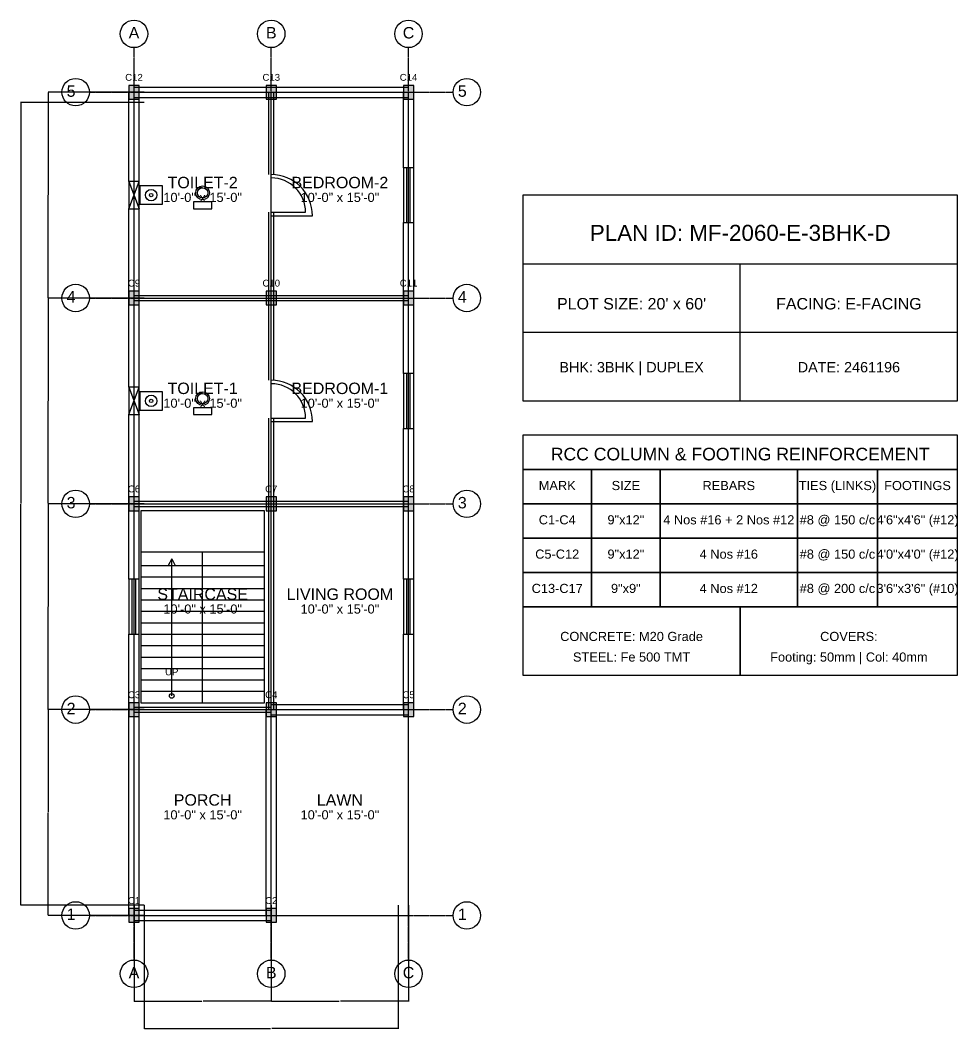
# Model space of a CAD drawing. Header units: inches. Extents: x -134 to 23580, y -99 to 23207.
# Drawn here: x 22400 to 23220, y 17401 to 18283 of the extents above; entities that cross this region are included whole.
import ezdxf
from ezdxf.enums import TextEntityAlignment as Align

# ---------------------------------------------------------------- set-up
doc = ezdxf.new("R2010")
doc.units = ezdxf.units.IN
doc.header["$MEASUREMENT"] = 0
doc.linetypes.add('CENTER', pattern=[2, 1.25, -0.25, 0.25, -0.25])
for name, color, linetype in [('A-COL-HATCH', 251, 'Continuous'), ('A-COLUMN', 1, 'Continuous'), ('A-DIM', 5, 'Continuous'), ('A-DOOR', 30, 'Continuous'), ('A-FIXTURE', 8, 'Continuous'), ('A-STAIR', 6, 'Continuous'), ('A-TEXT', 2, 'Continuous'), ('A-WALL-EXT', 7, 'Continuous'), ('A-WALL-INT', 9, 'Continuous'), ('A-WINDOW', 4, 'Continuous'), ('S-BEAM-FRAMING', 2, 'Continuous'), ('S-BUBBLE', 4, 'Continuous'), ('S-GRID-CENTER', 8, 'CENTER'), ('S-TABLE', 7, 'Continuous'), ('S-TEXT', 3, 'Continuous')]:
    doc.layers.add(name, color=color, linetype=linetype)
doc.styles.get("Standard").update_dxf_attribs({"font": 'arial.ttf'})
doc.dimstyles.get("Standard").update_dxf_attribs({"dimtxt": 0.18, "dimasz": 0.18, "dimexe": 0.18, "dimexo": 0.0625, "dimgap": 0.09, "dimtad": 0, "dimtih": 1, "dimtoh": 1, "dimdec": 4, "dimzin": 0, "dimdsep": 46, "dimtxsty": 'Standard', "dimcen": 0.09, "dimadec": 0, "dimazin": 0, "dimtfac": 1, "dimtdec": 4, "dimtofl": 0, "dimtmove": 0, "dimatfit": 3, "dimfxl": 1, "dimtolj": 1, "dimtzin": 0, "dimarcsym": 0})

# ---------------------------------------------------------------- blocks, each defined once
blk = doc.blocks.new('*D692')
at = {"layer": 'A-DIM', "color": 0, "lineweight": -2, "transparency": 16777216}
for p, q in [((22500, 17508.94), (22500, 17424.82)), ((22620, 17508.94), (22620, 17424.82)), ((22500.18, 17425), (22559.41, 17425)), ((22619.82, 17425), (22560.59, 17425))]:
    blk.add_line(p, q, dxfattribs=at)
at = {"layer": 'A-DIM', "color": 0, "transparency": 16777216}
for points in [[(22500.18, 17425.03), (22500.18, 17424.97), (22500, 17425)], [(22619.82, 17425.03), (22619.82, 17424.97), (22620, 17425)]]:
    blk.add_solid(points, dxfattribs=at)
at = {"layer": 'Defpoints', "color": 0, "transparency": 16777216}
for p in [(22500, 17509), (22620, 17509), (22620, 17425)]:
    blk.add_point(p, dxfattribs=at)
at = {"layer": 'A-DIM', "color": 0, "transparency": 16777216, "insert": (22560, 17425), "char_height": 0.18, "attachment_point": 5}
blk.add_mtext('\\A1;120.0000', dxfattribs=at)
blk = doc.blocks.new('*D693')
at = {"layer": 'A-DIM', "color": 0, "lineweight": -2, "transparency": 16777216}
for p, q in [((22620, 17508.94), (22620, 17424.82)), ((22740, 17508.94), (22740, 17424.82)), ((22620.18, 17425), (22679.41, 17425)), ((22739.82, 17425), (22680.59, 17425))]:
    blk.add_line(p, q, dxfattribs=at)
at = {"layer": 'A-DIM', "color": 0, "transparency": 16777216}
for points in [[(22620.18, 17425.03), (22620.18, 17424.97), (22620, 17425)], [(22739.82, 17425.03), (22739.82, 17424.97), (22740, 17425)]]:
    blk.add_solid(points, dxfattribs=at)
at = {"layer": 'Defpoints', "color": 0, "transparency": 16777216}
for p in [(22620, 17509), (22740, 17509), (22740, 17425)]:
    blk.add_point(p, dxfattribs=at)
at = {"layer": 'A-DIM', "color": 0, "transparency": 16777216, "insert": (22680, 17425), "char_height": 0.18, "attachment_point": 5}
blk.add_mtext('\\A1;120.0000', dxfattribs=at)
blk = doc.blocks.new('*D694')
at = {"layer": 'A-DIM', "color": 0, "lineweight": -2, "transparency": 16777216}
for p, q in [((22509, 17508.94), (22509, 17400.82)), ((22731, 17508.94), (22731, 17400.82)), ((22509.18, 17401), (22619.4, 17401)), ((22730.82, 17401), (22620.6, 17401))]:
    blk.add_line(p, q, dxfattribs=at)
at = {"layer": 'A-DIM', "color": 0, "transparency": 16777216}
for points in [[(22509.18, 17401.03), (22509.18, 17400.97), (22509, 17401)], [(22730.82, 17401.03), (22730.82, 17400.97), (22731, 17401)]]:
    blk.add_solid(points, dxfattribs=at)
at = {"layer": 'Defpoints', "color": 0, "transparency": 16777216}
for p in [(22509, 17509), (22731, 17509), (22731, 17401)]:
    blk.add_point(p, dxfattribs=at)
at = {"layer": 'A-DIM', "color": 0, "transparency": 16777216, "insert": (22620, 17401), "char_height": 0.18, "attachment_point": 5}
blk.add_mtext('\\A1;222.0000', dxfattribs=at)
blk = doc.blocks.new('*D695')
at = {"layer": 'A-DIM', "color": 0, "lineweight": -2, "transparency": 16777216}
for p, q in [((22508.94, 17680), (22424.82, 17680)), ((22425, 17679.82), (22425, 17590.18)), ((22425, 17500.18), (22425, 17589.82)), ((22508.94, 17500), (22424.82, 17500))]:
    blk.add_line(p, q, dxfattribs=at)
at = {"layer": 'A-DIM', "color": 0, "transparency": 16777216}
for points in [[(22424.97, 17679.82), (22425.03, 17679.82), (22425, 17680)], [(22424.97, 17500.18), (22425.03, 17500.18), (22425, 17500)]]:
    blk.add_solid(points, dxfattribs=at)
at = {"layer": 'Defpoints', "color": 0, "transparency": 16777216}
for p in [(22425, 17680), (22509, 17680), (22509, 17500)]:
    blk.add_point(p, dxfattribs=at)
at = {"layer": 'A-DIM', "color": 0, "transparency": 16777216, "insert": (22425, 17590), "char_height": 0.18, "attachment_point": 5}
blk.add_mtext('\\A1;180.0000', dxfattribs=at)
blk = doc.blocks.new('*D696')
at = {"layer": 'A-DIM', "color": 0, "lineweight": -2, "transparency": 16777216}
for p, q in [((22508.94, 17860), (22424.82, 17860)), ((22425, 17859.82), (22425, 17770.18)), ((22425, 17680.18), (22425, 17769.82)), ((22508.94, 17680), (22424.82, 17680))]:
    blk.add_line(p, q, dxfattribs=at)
at = {"layer": 'A-DIM', "color": 0, "transparency": 16777216}
for points in [[(22424.97, 17859.82), (22425.03, 17859.82), (22425, 17860)], [(22424.97, 17680.18), (22425.03, 17680.18), (22425, 17680)]]:
    blk.add_solid(points, dxfattribs=at)
at = {"layer": 'Defpoints', "color": 0, "transparency": 16777216}
for p in [(22425, 17860), (22509, 17860), (22509, 17680)]:
    blk.add_point(p, dxfattribs=at)
at = {"layer": 'A-DIM', "color": 0, "transparency": 16777216, "insert": (22425, 17770), "char_height": 0.18, "attachment_point": 5}
blk.add_mtext('\\A1;180.0000', dxfattribs=at)
blk = doc.blocks.new('*D697')
at = {"layer": 'A-DIM', "color": 0, "lineweight": -2, "transparency": 16777216}
for p, q in [((22508.94, 18040), (22424.82, 18040)), ((22425, 18039.82), (22425, 17950.18)), ((22425, 17860.18), (22425, 17949.82)), ((22508.94, 17860), (22424.82, 17860))]:
    blk.add_line(p, q, dxfattribs=at)
at = {"layer": 'A-DIM', "color": 0, "transparency": 16777216}
for points in [[(22424.97, 18039.82), (22425.03, 18039.82), (22425, 18040)], [(22424.97, 17860.18), (22425.03, 17860.18), (22425, 17860)]]:
    blk.add_solid(points, dxfattribs=at)
at = {"layer": 'Defpoints', "color": 0, "transparency": 16777216}
for p in [(22425, 18040), (22509, 18040), (22509, 17860)]:
    blk.add_point(p, dxfattribs=at)
at = {"layer": 'A-DIM', "color": 0, "transparency": 16777216, "insert": (22425, 17950), "char_height": 0.18, "attachment_point": 5}
blk.add_mtext('\\A1;180.0000', dxfattribs=at)
blk = doc.blocks.new('*D698')
at = {"layer": 'A-DIM', "color": 0, "lineweight": -2, "transparency": 16777216}
for p, q in [((22508.94, 18220), (22424.82, 18220)), ((22425, 18219.82), (22425, 18130.18)), ((22425, 18040.18), (22425, 18129.82)), ((22508.94, 18040), (22424.82, 18040))]:
    blk.add_line(p, q, dxfattribs=at)
at = {"layer": 'A-DIM', "color": 0, "transparency": 16777216}
for points in [[(22424.97, 18219.82), (22425.03, 18219.82), (22425, 18220)], [(22424.97, 18040.18), (22425.03, 18040.18), (22425, 18040)]]:
    blk.add_solid(points, dxfattribs=at)
at = {"layer": 'Defpoints', "color": 0, "transparency": 16777216}
for p in [(22425, 18220), (22509, 18220), (22509, 18040)]:
    blk.add_point(p, dxfattribs=at)
at = {"layer": 'A-DIM', "color": 0, "transparency": 16777216, "insert": (22425, 18130), "char_height": 0.18, "attachment_point": 5}
blk.add_mtext('\\A1;180.0000', dxfattribs=at)
blk = doc.blocks.new('*D699')
at = {"layer": 'A-DIM', "color": 0, "lineweight": -2, "transparency": 16777216}
for p, q in [((22508.94, 18211), (22400.82, 18211)), ((22401, 18210.82), (22401, 17860.18)), ((22401, 17509.18), (22401, 17859.82)), ((22508.94, 17509), (22400.82, 17509))]:
    blk.add_line(p, q, dxfattribs=at)
at = {"layer": 'A-DIM', "color": 0, "transparency": 16777216}
for points in [[(22400.97, 18210.82), (22401.03, 18210.82), (22401, 18211)], [(22400.97, 17509.18), (22401.03, 17509.18), (22401, 17509)]]:
    blk.add_solid(points, dxfattribs=at)
at = {"layer": 'Defpoints', "color": 0, "transparency": 16777216}
for p in [(22401, 18211), (22509, 18211), (22509, 17509)]:
    blk.add_point(p, dxfattribs=at)
at = {"layer": 'A-DIM', "color": 0, "transparency": 16777216, "insert": (22401, 17860), "char_height": 0.18, "attachment_point": 5}
blk.add_mtext('\\A1;702.0000', dxfattribs=at)

msp = doc.modelspace()

# ---------------------------------------------------------------- linework, layer by layer
at = {"layer": 'A-COL-HATCH'}
for points in [[(22495.5, 18214), (22504.5, 18214), (22495.5, 18226), (22504.5, 18226)], [(22615.5, 18214), (22624.5, 18214), (22615.5, 18226), (22624.5, 18226)], [(22735.5, 18214), (22744.5, 18214), (22735.5, 18226), (22744.5, 18226)], [(22495.5, 18034), (22504.5, 18034), (22495.5, 18046), (22504.5, 18046)], [(22615.5, 18034), (22624.5, 18034), (22615.5, 18046), (22624.5, 18046)], [(22735.5, 18034), (22744.5, 18034), (22735.5, 18046), (22744.5, 18046)], [(22495.5, 17854), (22504.5, 17854), (22495.5, 17866), (22504.5, 17866)], [(22615.5, 17854), (22624.5, 17854), (22615.5, 17866), (22624.5, 17866)], [(22735.5, 17854), (22744.5, 17854), (22735.5, 17866), (22744.5, 17866)], [(22495.5, 17674), (22504.5, 17674), (22495.5, 17686), (22504.5, 17686)], [(22615.5, 17674), (22624.5, 17674), (22615.5, 17686), (22624.5, 17686)], [(22735.5, 17674), (22744.5, 17674), (22735.5, 17686), (22744.5, 17686)], [(22495.5, 17494), (22504.5, 17494), (22495.5, 17506), (22504.5, 17506)], [(22615.5, 17494), (22624.5, 17494), (22615.5, 17506), (22624.5, 17506)]]:
    msp.add_solid(points, dxfattribs=at)
at = {"layer": 'A-COLUMN'}
for points in [[(22495.5, 18214), (22504.5, 18214), (22504.5, 18226), (22495.5, 18226)], [(22615.5, 18214), (22624.5, 18214), (22624.5, 18226), (22615.5, 18226)], [(22735.5, 18214), (22744.5, 18214), (22744.5, 18226), (22735.5, 18226)], [(22495.5, 18034), (22504.5, 18034), (22504.5, 18046), (22495.5, 18046)], [(22615.5, 18034), (22624.5, 18034), (22624.5, 18046), (22615.5, 18046)], [(22735.5, 18034), (22744.5, 18034), (22744.5, 18046), (22735.5, 18046)], [(22495.5, 17854), (22504.5, 17854), (22504.5, 17866), (22495.5, 17866)], [(22615.5, 17854), (22624.5, 17854), (22624.5, 17866), (22615.5, 17866)], [(22735.5, 17854), (22744.5, 17854), (22744.5, 17866), (22735.5, 17866)], [(22495.5, 17674), (22504.5, 17674), (22504.5, 17686), (22495.5, 17686)], [(22615.5, 17674), (22624.5, 17674), (22624.5, 17686), (22615.5, 17686)], [(22735.5, 17674), (22744.5, 17674), (22744.5, 17686), (22735.5, 17686)], [(22495.5, 17494), (22504.5, 17494), (22504.5, 17506), (22495.5, 17506)], [(22615.5, 17494), (22624.5, 17494), (22624.5, 17506), (22615.5, 17506)]]:
    msp.add_lwpolyline(points, close=True, dxfattribs=at)
at = {"layer": 'A-DOOR'}
for p, q in [((22620, 18115), (22650, 18115)), ((22620, 18112), (22656, 18112)), ((22620, 17935), (22650, 17935)), ((22620, 17932), (22656, 17932))]:
    msp.add_line(p, q, dxfattribs=at)
for centre, radius in [((22620, 18112), 36), ((22620, 18115), 30), ((22620, 17932), 36), ((22620, 17935), 30)]:
    msp.add_arc(centre, radius, 0, 90, dxfattribs=at)
at = {"layer": 'A-FIXTURE'}
for points in [[(22505, 18122), (22525, 18122), (22525, 18138), (22505, 18138)], [(22552, 18118), (22568, 18118), (22568, 18124), (22552, 18124)], [(22505, 17942), (22525, 17942), (22525, 17958), (22505, 17958)], [(22552, 17938), (22568, 17938), (22568, 17944), (22552, 17944)]]:
    msp.add_lwpolyline(points, close=True, dxfattribs=at)
for centre, radius in [((22560, 18132), 6), ((22515, 18130), 5), ((22515, 18130), 1.5), ((22560, 18132), 4.5), ((22515, 17950), 5), ((22560, 17952), 6), ((22560, 17952), 4.5), ((22515, 17950), 1.5)]:
    msp.add_circle(centre, radius, dxfattribs=at)
at = {"layer": 'A-STAIR'}
for p, q in [((22506, 17818), (22614, 17818)), ((22533, 17812), (22530, 17806)), ((22533, 17692), (22533, 17812)), ((22533, 17812), (22536, 17806)), ((22560, 17686), (22560, 17818)), ((22506, 17806), (22560, 17806)), ((22560, 17806), (22614, 17806)), ((22506, 17796), (22560, 17796)), ((22560, 17796), (22614, 17796)), ((22506, 17786), (22560, 17786)), ((22560, 17786), (22614, 17786)), ((22506, 17776), (22560, 17776)), ((22560, 17776), (22614, 17776)), ((22506, 17766), (22560, 17766)), ((22560, 17766), (22614, 17766)), ((22506, 17756), (22560, 17756)), ((22560, 17756), (22614, 17756)), ((22506, 17746), (22560, 17746)), ((22560, 17746), (22614, 17746)), ((22506, 17736), (22560, 17736)), ((22560, 17736), (22614, 17736)), ((22506, 17726), (22560, 17726)), ((22560, 17726), (22614, 17726)), ((22506, 17716), (22560, 17716)), ((22560, 17716), (22614, 17716)), ((22506, 17706), (22560, 17706)), ((22560, 17706), (22614, 17706)), ((22506, 17696), (22560, 17696)), ((22560, 17696), (22614, 17696))]:
    msp.add_line(p, q, dxfattribs=at)
msp.add_lwpolyline([(22506, 17686), (22614, 17686), (22614, 17854), (22506, 17854)], close=True, dxfattribs=at)
msp.add_circle((22533, 17692), 2, dxfattribs=at)
at = {"layer": 'A-WALL-EXT'}
for p, q in [((22495.5, 18142), (22495.5, 18220)), ((22500, 18224.5), (22620, 18224.5)), ((22504.5, 18142), (22504.5, 18220)), ((22620, 18224.5), (22740, 18224.5)), ((22735.5, 18154), (22735.5, 18220)), ((22744.5, 18154), (22744.5, 18220)), ((22500, 18215.5), (22620, 18215.5)), ((22620, 18215.5), (22740, 18215.5)), ((22495.5, 18040), (22495.5, 18118)), ((22504.5, 18040), (22504.5, 18118)), ((22735.5, 18040), (22735.5, 18106)), ((22744.5, 18040), (22744.5, 18106)), ((22840, 18070), (23220, 18070)), ((23030, 17950), (23030, 18070)), ((22495.5, 17962), (22495.5, 18040)), ((22504.5, 17962), (22504.5, 18040)), ((22735.5, 17974), (22735.5, 18040)), ((22744.5, 17974), (22744.5, 18040)), ((22840, 18010), (23220, 18010)), ((22495.5, 17860), (22495.5, 17938)), ((22504.5, 17860), (22504.5, 17938)), ((22735.5, 17860), (22735.5, 17926)), ((22744.5, 17860), (22744.5, 17926)), ((22495.5, 17794), (22495.5, 17860)), ((22504.5, 17794), (22504.5, 17860)), ((22735.5, 17794), (22735.5, 17860)), ((22744.5, 17794), (22744.5, 17860)), ((22495.5, 17680), (22495.5, 17746)), ((22504.5, 17680), (22504.5, 17746)), ((22735.5, 17680), (22735.5, 17746)), ((22744.5, 17680), (22744.5, 17746)), ((22495.5, 17500), (22495.5, 17680)), ((22504.5, 17500), (22504.5, 17680)), ((22615.5, 17500), (22615.5, 17680)), ((22620, 17684.5), (22740, 17684.5)), ((22624.5, 17500), (22624.5, 17680)), ((22620, 17675.5), (22740, 17675.5)), ((22500, 17504.5), (22620, 17504.5)), ((22500, 17495.5), (22620, 17495.5))]:
    msp.add_line(p, q, dxfattribs=at)
msp.add_lwpolyline([(22840, 17950), (23220, 17950), (23220, 18130), (22840, 18130)], close=True, dxfattribs=at)
at = {"layer": 'A-WALL-INT'}
for p, q in [((22617.75, 18148), (22617.75, 18220)), ((22622.25, 18148), (22622.25, 18220)), ((22617.75, 18040), (22617.75, 18115)), ((22622.25, 18040), (22622.25, 18115)), ((22500, 18042.25), (22620, 18042.25)), ((22620, 18042.25), (22740, 18042.25)), ((22500, 18037.75), (22620, 18037.75)), ((22617.75, 17968), (22617.75, 18040)), ((22620, 18037.75), (22740, 18037.75)), ((22622.25, 17968), (22622.25, 18040)), ((22617.75, 17860), (22617.75, 17935)), ((22622.25, 17860), (22622.25, 17935)), ((22500, 17862.25), (22620, 17862.25)), ((22500, 17857.75), (22620, 17857.75)), ((22617.75, 17680), (22617.75, 17860)), ((22620, 17862.25), (22740, 17862.25)), ((22620, 17857.75), (22740, 17857.75)), ((22622.25, 17680), (22622.25, 17860)), ((22500, 17682.25), (22620, 17682.25)), ((22500, 17677.75), (22620, 17677.75))]:
    msp.add_line(p, q, dxfattribs=at)
at = {"layer": 'A-WINDOW'}
for p, q in [((22738.5, 18106), (22738.5, 18154)), ((22741.5, 18106), (22741.5, 18154)), ((22495.5, 18118), (22504.5, 18142)), ((22495.5, 18142), (22504.5, 18118)), ((22738.5, 17926), (22738.5, 17974)), ((22741.5, 17926), (22741.5, 17974)), ((22495.5, 17938), (22504.5, 17962)), ((22495.5, 17962), (22504.5, 17938)), ((22498.5, 17746), (22498.5, 17794)), ((22501.5, 17746), (22501.5, 17794)), ((22738.5, 17746), (22738.5, 17794)), ((22741.5, 17746), (22741.5, 17794))]:
    msp.add_line(p, q, dxfattribs=at)
for points in [[(22735.5, 18106), (22744.5, 18106), (22744.5, 18154), (22735.5, 18154)], [(22495.5, 18118), (22504.5, 18118), (22504.5, 18142), (22495.5, 18142)], [(22735.5, 17926), (22744.5, 17926), (22744.5, 17974), (22735.5, 17974)], [(22495.5, 17938), (22504.5, 17938), (22504.5, 17962), (22495.5, 17962)], [(22495.5, 17746), (22504.5, 17746), (22504.5, 17794), (22495.5, 17794)], [(22735.5, 17746), (22744.5, 17746), (22744.5, 17794), (22735.5, 17794)]]:
    msp.add_lwpolyline(points, close=True, dxfattribs=at)
at = {"layer": 'S-BEAM-FRAMING'}
for p, q in [((22500, 17500), (22500, 18220)), ((22500, 18220), (22740, 18220)), ((22620, 17500), (22620, 18220)), ((22740, 17500), (22740, 18220)), ((22500, 18040), (22740, 18040)), ((22500, 17860), (22740, 17860)), ((22500, 17680), (22740, 17680)), ((22500, 17500), (22740, 17500))]:
    msp.add_line(p, q, dxfattribs=at)
at = {"layer": 'S-BUBBLE'}
for centre in [(22500, 18271), (22620, 18271), (22740, 18271), (22449, 18220), (22791, 18220), (22449, 18040), (22791, 18040), (22449, 17860), (22791, 17860), (22449, 17680), (22791, 17680), (22449, 17500), (22791, 17500), (22500, 17449), (22620, 17449), (22740, 17449)]:
    msp.add_circle(centre, 12, dxfattribs=at)
at = {"layer": 'S-GRID-CENTER'}
for p, q in [((22500, 17461), (22500, 18259)), ((22620, 17461), (22620, 18259)), ((22740, 17461), (22740, 18259)), ((22461, 18220), (22779, 18220)), ((22461, 18040), (22779, 18040)), ((22461, 17860), (22779, 17860)), ((22461, 17680), (22779, 17680)), ((22461, 17500), (22779, 17500))]:
    msp.add_line(p, q, dxfattribs=at)
at = {"layer": 'S-TABLE'}
for points in [[(22840, 17890), (23220, 17890), (23220, 17920), (22840, 17920)], [(22840, 17860), (22900, 17860), (22900, 17890), (22840, 17890)], [(22900, 17860), (22960, 17860), (22960, 17890), (22900, 17890)], [(22960, 17860), (23080, 17860), (23080, 17890), (22960, 17890)], [(23080, 17860), (23150, 17860), (23150, 17890), (23080, 17890)], [(23150, 17860), (23220, 17860), (23220, 17890), (23150, 17890)], [(22840, 17830), (22900, 17830), (22900, 17860), (22840, 17860)], [(22900, 17830), (22960, 17830), (22960, 17860), (22900, 17860)], [(22960, 17830), (23080, 17830), (23080, 17860), (22960, 17860)], [(23080, 17830), (23150, 17830), (23150, 17860), (23080, 17860)], [(23150, 17830), (23220, 17830), (23220, 17860), (23150, 17860)], [(22840, 17800), (22900, 17800), (22900, 17830), (22840, 17830)], [(22900, 17800), (22960, 17800), (22960, 17830), (22900, 17830)], [(22960, 17800), (23080, 17800), (23080, 17830), (22960, 17830)], [(23080, 17800), (23150, 17800), (23150, 17830), (23080, 17830)], [(23150, 17800), (23220, 17800), (23220, 17830), (23150, 17830)], [(22840, 17770), (22900, 17770), (22900, 17800), (22840, 17800)], [(22900, 17770), (22960, 17770), (22960, 17800), (22900, 17800)], [(22960, 17770), (23080, 17770), (23080, 17800), (22960, 17800)], [(23080, 17770), (23150, 17770), (23150, 17800), (23080, 17800)], [(23150, 17770), (23220, 17770), (23220, 17800), (23150, 17800)], [(22840, 17710), (23030, 17710), (23030, 17770), (22840, 17770)], [(23030, 17710), (23220, 17710), (23220, 17770), (23030, 17770)]]:
    msp.add_lwpolyline(points, close=True, dxfattribs=at)

# ---------------------------------------------------------------- texts
at = {"layer": 'A-TEXT'}
for s, height, p in [('C12', 6, (22500, 18230)), ('C13', 6, (22620, 18230)), ('C14', 6, (22740, 18230)), ('TOILET-2', 10, (22560, 18136)), ('BEDROOM-2', 10, (22680, 18136)), ('10\'-0" x 15\'-0"', 8, (22560, 18124)), ('10\'-0" x 15\'-0"', 8, (22680, 18124)), ('PLAN ID: MF-2060-E-3BHK-D', 14, (23030, 18090)), ('C9', 6, (22500, 18050)), ('C10', 6, (22620, 18050)), ('C11', 6, (22740, 18050)), ("PLOT SIZE: 20' x 60'", 10, (22935, 18030)), ('FACING: E-FACING', 10, (23125, 18030)), ('BHK: 3BHK | DUPLEX', 9, (22935, 17975)), ('DATE: 2461196', 9, (23125, 17975)), ('TOILET-1', 10, (22560, 17956)), ('BEDROOM-1', 10, (22680, 17956)), ('10\'-0" x 15\'-0"', 8, (22560, 17944)), ('10\'-0" x 15\'-0"', 8, (22680, 17944)), ('C6', 6, (22500, 17870)), ('C7', 6, (22620, 17870)), ('C8', 6, (22740, 17870)), ('STAIRCASE', 10, (22560, 17776)), ('LIVING ROOM', 10, (22680, 17776)), ('10\'-0" x 15\'-0"', 8, (22560, 17764)), ('10\'-0" x 15\'-0"', 8, (22680, 17764)), ('UP', 6, (22533, 17710)), ('C3', 6, (22500, 17690)), ('C4', 6, (22620, 17690)), ('C5', 6, (22740, 17690)), ('PORCH', 10, (22560, 17596)), ('LAWN', 10, (22680, 17596)), ('10\'-0" x 15\'-0"', 8, (22560, 17584)), ('10\'-0" x 15\'-0"', 8, (22680, 17584)), ('C1', 6, (22500, 17510)), ('C2', 6, (22620, 17510))]:
    msp.add_text(s, height=height, dxfattribs=at).set_placement(p, align=Align.CENTER)
at = {"layer": 'S-TEXT'}
for s, height, p in [('A', 10, (22500, 18267)), ('B', 10, (22620, 18267)), ('C', 10, (22740, 18267)), ('5', 10, (22445, 18216)), ('5', 10, (22787, 18216)), ('4', 10, (22445, 18036)), ('4', 10, (22787, 18036)), ('RCC COLUMN & FOOTING REINFORCEMENT', 11, (23030, 17898)), ('MARK', 8, (22870, 17872)), ('SIZE', 8, (22930, 17872)), ('REBARS', 8, (23020, 17872)), ('TIES (LINKS)', 8, (23115, 17872)), ('FOOTINGS', 8, (23185, 17872)), ('3', 10, (22445, 17856)), ('3', 10, (22787, 17856)), ('C1-C4', 8, (22870, 17842)), ('9"x12"', 8, (22930, 17842)), ('4 Nos #16 + 2 Nos #12', 8, (23020, 17842)), ('#8 @ 150 c/c', 8, (23115, 17842)), ('4\'6"x4\'6" (#12)', 8, (23185, 17842)), ('C5-C12', 8, (22870, 17812)), ('9"x12"', 8, (22930, 17812)), ('4 Nos #16', 8, (23020, 17812)), ('#8 @ 150 c/c', 8, (23115, 17812)), ('4\'0"x4\'0" (#12)', 8, (23185, 17812)), ('C13-C17', 8, (22870, 17782)), ('9"x9"', 8, (22930, 17782)), ('4 Nos #12', 8, (23020, 17782)), ('#8 @ 200 c/c', 8, (23115, 17782)), ('3\'6"x3\'6" (#10)', 8, (23185, 17782)), ('CONCRETE: M20 Grade', 8, (22935, 17740)), ('COVERS:', 8, (23125, 17740)), ('STEEL: Fe 500 TMT', 8, (22935, 17722)), ('Footing: 50mm | Col: 40mm', 8, (23125, 17722)), ('2', 10, (22445, 17676)), ('2', 10, (22787, 17676)), ('1', 10, (22445, 17496)), ('1', 10, (22787, 17496)), ('A', 10, (22500, 17445)), ('B', 10, (22620, 17445)), ('C', 10, (22740, 17445))]:
    msp.add_text(s, height=height, dxfattribs=at).set_placement(p, align=Align.CENTER)

# ---------------------------------------------------------------- dimensions: what is measured, and where the dimension line sits
at = {"layer": 'A-DIM'}
for base, p1, p2, picture, middle in [((22425, 18220), (22509, 18040), (22509, 18220), '*D698', (22425, 18130)), ((22401, 18211), (22509, 17509), (22509, 18211), '*D699', (22401, 17860)), ((22425, 18040), (22509, 17860), (22509, 18040), '*D697', (22425, 17950)), ((22425, 17860), (22509, 17680), (22509, 17860), '*D696', (22425, 17770)), ((22425, 17680), (22509, 17500), (22509, 17680), '*D695', (22425, 17590))]:
    dim = msp.add_linear_dim(base=base, p1=p1, p2=p2, angle=90, dimstyle='Standard', dxfattribs=at)
    dim.commit()
    dim.dimension.update_dxf_attribs({"geometry": picture, "text_midpoint": middle})
for base, p1, p2, picture, middle in [((22620, 17425), (22500, 17509), (22620, 17509), '*D692', (22560, 17425)), ((22731, 17401), (22509, 17509), (22731, 17509), '*D694', (22620, 17401)), ((22740, 17425), (22620, 17509), (22740, 17509), '*D693', (22680, 17425))]:
    dim = msp.add_linear_dim(base=base, p1=p1, p2=p2, dimstyle='Standard', dxfattribs=at)
    dim.commit()
    dim.dimension.update_dxf_attribs({"geometry": picture, "text_midpoint": middle})

doc.saveas('drawing.dxf')
